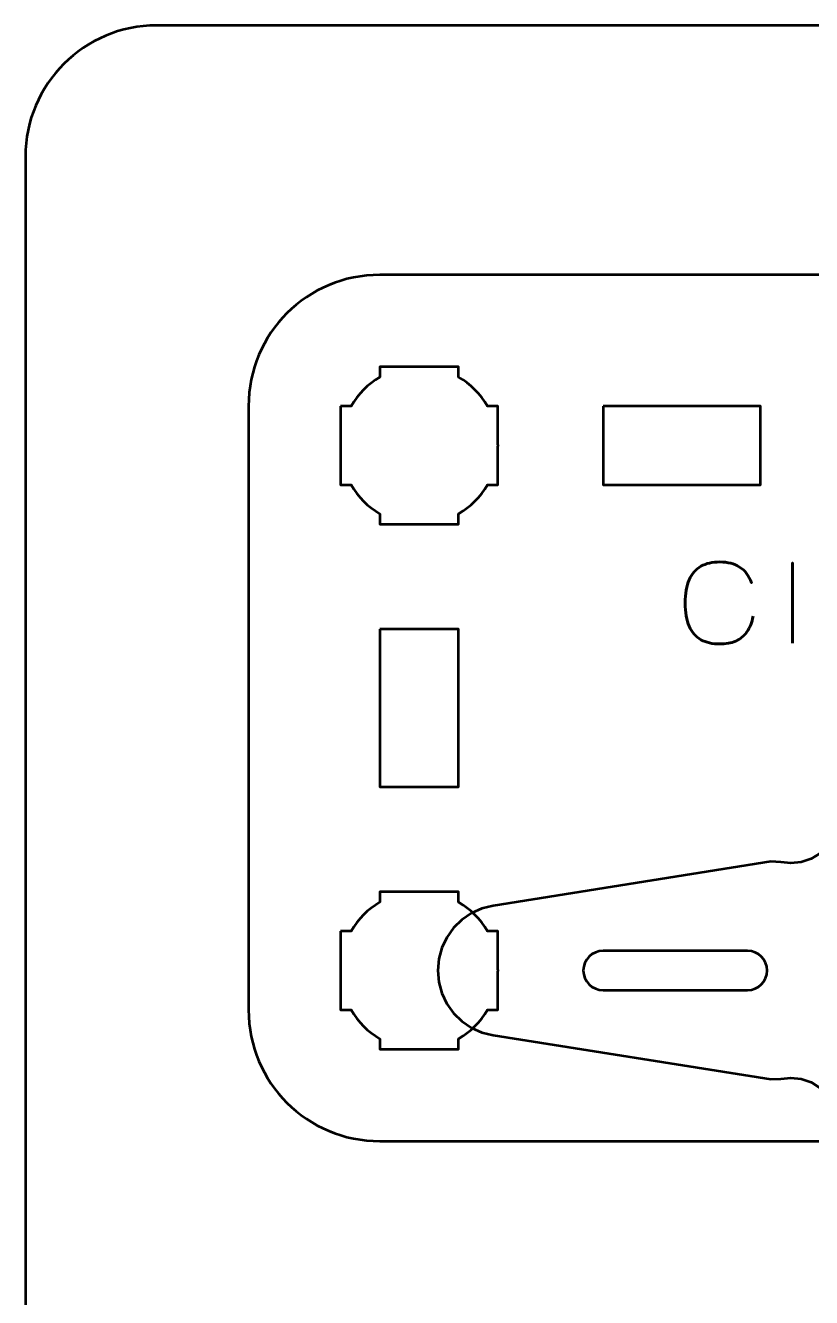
# Model space of a CAD drawing. Header units: centimetres. Extents: x -21 to 0, y -29.7 to 0.
# Drawn here: x -21 to -18.006, y -4.846 to 0 of the extents above; entities that cross this region are included whole.
import ezdxf

# ---------------------------------------------------------------- set-up
doc = ezdxf.new("R2010")
doc.units = ezdxf.units.CM
doc.header["$MEASUREMENT"] = 0
doc.layers.add('Layer 1', color=7, linetype='Continuous')

msp = doc.modelspace()

# ---------------------------------------------------------------- linework, layer by layer
at = {"layer": 'Layer 1', "color": 22, "lineweight": 53}
msp.add_open_spline([(-21.00003, -29.19995), (-21.00003, -29.19995), (-21.00003, -0.49992), (-21.00003, -0.49992), (-21.00003, -0.49992), (-21.00003, -0.22295), (-20.77694, 0.00004), (-20.49994, 0.00004), (-20.49994, 0.00004), (-20.49994, 0.00004), (-0.50008, 0.00004), (-0.50008, 0.00004), (-0.50008, 0.00004), (-0.22294, 0.00004), (0.00002, -0.22295), (0.00002, -0.49992), (0.00002, -0.49992), (0.00002, -0.49992), (0.00002, -29.19995), (0.00002, -29.19995), (0.00002, -29.19995), (0.00002, -29.47695), (-0.22294, -29.70004), (-0.50008, -29.70004), (-0.50008, -29.70004), (-0.50008, -29.70004), (-20.49994, -29.70004), (-20.49994, -29.70004), (-20.49994, -29.70004), (-20.77694, -29.70004), (-21.00003, -29.47695), (-21.00003, -29.19995)], degree=3, knots=[0, 0, 0, 0, 0.125, 0.125, 0.125, 0.125, 0.25, 0.25, 0.25, 0.25, 0.375, 0.375, 0.375, 0.375, 0.5, 0.5, 0.5, 0.5, 0.625, 0.625, 0.625, 0.625, 0.75, 0.75, 0.75, 0.75, 0.875, 0.875, 0.875, 0.875, 1, 1, 1, 1], dxfattribs=at)
at = {"layer": 'Layer 1', "color": 114, "lineweight": 53}
msp.add_open_spline([(-19.64994, -0.94997), (-19.64994, -0.94997), (-15.35007, -0.94997), (-15.35007, -0.94997), (-15.35007, -0.94997), (-15.07293, -0.94997), (-14.84997, -1.17306), (-14.84997, -1.45006), (-14.84997, -1.45006), (-14.84997, -1.45006), (-14.84997, -3.74993), (-14.84997, -3.74993), (-14.84997, -3.74993), (-14.84997, -4.02707), (-15.07293, -4.25003), (-15.35007, -4.25003), (-15.35007, -4.25003), (-15.35007, -4.25003), (-19.64994, -4.25003), (-19.64994, -4.25003), (-19.64994, -4.25003), (-19.92694, -4.25003), (-20.15003, -4.02707), (-20.15003, -3.74993), (-20.15003, -3.74993), (-20.15003, -3.74993), (-20.15003, -1.45006), (-20.15003, -1.45006), (-20.15003, -1.45006), (-20.15003, -1.17306), (-19.92694, -0.94997), (-19.64994, -0.94997)], degree=3, knots=[0, 0, 0, 0, 0.125, 0.125, 0.125, 0.125, 0.25, 0.25, 0.25, 0.25, 0.375, 0.375, 0.375, 0.375, 0.5, 0.5, 0.5, 0.5, 0.625, 0.625, 0.625, 0.625, 0.75, 0.75, 0.75, 0.75, 0.875, 0.875, 0.875, 0.875, 1, 1, 1, 1], dxfattribs=at)
at = {"layer": 'Layer 1', "lineweight": 53}
for points, knots in [([(-19.8, -1.44994), (-19.8, -1.44994), (-19.7598, -1.44994), (-19.7598, -1.44994), (-19.7598, -1.44994), (-19.73347, -1.40442), (-19.69551, -1.36649), (-19.65, -1.34016), (-19.65, -1.34016), (-19.65, -1.34016), (-19.65, -1.29994), (-19.65, -1.29994), (-19.65, -1.29994), (-19.65, -1.29994), (-19.35, -1.29994), (-19.35, -1.29994), (-19.35, -1.29994), (-19.35, -1.29994), (-19.35, -1.34013), (-19.35, -1.34013), (-19.35, -1.34013), (-19.30447, -1.36646), (-19.26648, -1.40441), (-19.24012, -1.44994), (-19.24012, -1.44994), (-19.24012, -1.44994), (-19.2, -1.44994), (-19.2, -1.44994), (-19.2, -1.44994), (-19.2, -1.44994), (-19.2, -1.59536), (-19.2, -1.59536), (-19.2, -1.59536), (-19.2, -1.59536), (-19.19994, -1.60001), (-19.19994, -1.60001), (-19.19994, -1.60001), (-19.19994, -1.60001), (-19.2, -1.60465), (-19.2, -1.60465), (-19.2, -1.60465), (-19.2, -1.60465), (-19.2, -1.74994), (-19.2, -1.74994), (-19.2, -1.74994), (-19.2, -1.74994), (-19.24007, -1.74994), (-19.24007, -1.74994), (-19.24007, -1.74994), (-19.26642, -1.79551), (-19.30442, -1.83352), (-19.35, -1.85988), (-19.35, -1.85988), (-19.35, -1.85988), (-19.35, -1.89994), (-19.35, -1.89994), (-19.35, -1.89994), (-19.35, -1.89994), (-19.49328, -1.89994), (-19.49328, -1.89994), (-19.49328, -1.89994), (-19.49328, -1.89994), (-19.49995, -1.90002), (-19.49995, -1.90002), (-19.49995, -1.90002), (-19.49995, -1.90002), (-19.50663, -1.89994), (-19.50663, -1.89994), (-19.50663, -1.89994), (-19.50663, -1.89994), (-19.65, -1.89994), (-19.65, -1.89994), (-19.65, -1.89994), (-19.65, -1.89994), (-19.65, -1.85984), (-19.65, -1.85984), (-19.65, -1.85984), (-19.69554, -1.83348), (-19.73352, -1.79549), (-19.75985, -1.74994), (-19.75985, -1.74994), (-19.75985, -1.74994), (-19.8, -1.74994), (-19.8, -1.74994), (-19.8, -1.74994), (-19.8, -1.74994), (-19.8, -1.44994), (-19.8, -1.44994)], [0, 0, 0, 0, 0.0454545, 0.0454545, 0.0454545, 0.0454545, 0.0909091, 0.0909091, 0.0909091, 0.0909091, 0.1363636, 0.1363636, 0.1363636, 0.1363636, 0.1818182, 0.1818182, 0.1818182, 0.1818182, 0.2272727, 0.2272727, 0.2272727, 0.2272727, 0.2727273, 0.2727273, 0.2727273, 0.2727273, 0.3181818, 0.3181818, 0.3181818, 0.3181818, 0.3636364, 0.3636364, 0.3636364, 0.3636364, 0.4090909, 0.4090909, 0.4090909, 0.4090909, 0.4545455, 0.4545455, 0.4545455, 0.4545455, 0.5, 0.5, 0.5, 0.5, 0.5454545, 0.5454545, 0.5454545, 0.5454545, 0.5909091, 0.5909091, 0.5909091, 0.5909091, 0.6363636, 0.6363636, 0.6363636, 0.6363636, 0.6818182, 0.6818182, 0.6818182, 0.6818182, 0.7272727, 0.7272727, 0.7272727, 0.7272727, 0.7727273, 0.7727273, 0.7727273, 0.7727273, 0.8181818, 0.8181818, 0.8181818, 0.8181818, 0.8636364, 0.8636364, 0.8636364, 0.8636364, 0.9090909, 0.9090909, 0.9090909, 0.9090909, 0.9545455, 0.9545455, 0.9545455, 0.9545455, 1, 1, 1, 1]), ([(-18.79999, -1.45006), (-18.79999, -1.45006), (-18.19998, -1.45006), (-18.19998, -1.45006), (-18.19998, -1.45006), (-18.19998, -1.45006), (-18.19998, -1.75007), (-18.19998, -1.75007), (-18.19998, -1.75007), (-18.19998, -1.75007), (-18.79999, -1.75007), (-18.79999, -1.75007), (-18.79999, -1.75007), (-18.79999, -1.75007), (-18.79999, -1.45006), (-18.79999, -1.45006)], [0, 0, 0, 0, 0.25, 0.25, 0.25, 0.25, 0.5, 0.5, 0.5, 0.5, 0.75, 0.75, 0.75, 0.75, 1, 1, 1, 1]), ([(-19.64994, -2.30001), (-19.64994, -2.30001), (-19.34993, -2.30001), (-19.34993, -2.30001), (-19.34993, -2.30001), (-19.34993, -2.30001), (-19.34993, -2.90002), (-19.34993, -2.90002), (-19.34993, -2.90002), (-19.34993, -2.90002), (-19.64994, -2.90002), (-19.64994, -2.90002), (-19.64994, -2.90002), (-19.64994, -2.90002), (-19.64994, -2.30001), (-19.64994, -2.30001)], [0, 0, 0, 0, 0.25, 0.25, 0.25, 0.25, 0.5, 0.5, 0.5, 0.5, 0.75, 0.75, 0.75, 0.75, 1, 1, 1, 1]), ([(-19.8, -3.44994), (-19.8, -3.44994), (-19.7598, -3.44994), (-19.7598, -3.44994), (-19.7598, -3.44994), (-19.73347, -3.40442), (-19.69551, -3.36649), (-19.65, -3.34016), (-19.65, -3.34016), (-19.65, -3.34016), (-19.65, -3.29994), (-19.65, -3.29994), (-19.65, -3.29994), (-19.65, -3.29994), (-19.35, -3.29994), (-19.35, -3.29994), (-19.35, -3.29994), (-19.35, -3.29994), (-19.35, -3.34013), (-19.35, -3.34013), (-19.35, -3.34013), (-19.30447, -3.36646), (-19.26648, -3.40441), (-19.24012, -3.44994), (-19.24012, -3.44994), (-19.24012, -3.44994), (-19.2, -3.44994), (-19.2, -3.44994), (-19.2, -3.44994), (-19.2, -3.44994), (-19.2, -3.59536), (-19.2, -3.59536), (-19.2, -3.59536), (-19.2, -3.59536), (-19.19994, -3.60001), (-19.19994, -3.60001), (-19.19994, -3.60001), (-19.19994, -3.60001), (-19.2, -3.60465), (-19.2, -3.60465), (-19.2, -3.60465), (-19.2, -3.60465), (-19.2, -3.74994), (-19.2, -3.74994), (-19.2, -3.74994), (-19.2, -3.74994), (-19.24007, -3.74994), (-19.24007, -3.74994), (-19.24007, -3.74994), (-19.26642, -3.79551), (-19.30442, -3.83352), (-19.35, -3.85988), (-19.35, -3.85988), (-19.35, -3.85988), (-19.35, -3.89994), (-19.35, -3.89994), (-19.35, -3.89994), (-19.35, -3.89994), (-19.49328, -3.89994), (-19.49328, -3.89994), (-19.49328, -3.89994), (-19.49328, -3.89994), (-19.49995, -3.90002), (-19.49995, -3.90002), (-19.49995, -3.90002), (-19.49995, -3.90002), (-19.50663, -3.89994), (-19.50663, -3.89994), (-19.50663, -3.89994), (-19.50663, -3.89994), (-19.65, -3.89994), (-19.65, -3.89994), (-19.65, -3.89994), (-19.65, -3.89994), (-19.65, -3.85984), (-19.65, -3.85984), (-19.65, -3.85984), (-19.69554, -3.83348), (-19.73352, -3.79549), (-19.75985, -3.74994), (-19.75985, -3.74994), (-19.75985, -3.74994), (-19.8, -3.74994), (-19.8, -3.74994), (-19.8, -3.74994), (-19.8, -3.74994), (-19.8, -3.44994), (-19.8, -3.44994)], [0, 0, 0, 0, 0.0454545, 0.0454545, 0.0454545, 0.0454545, 0.0909091, 0.0909091, 0.0909091, 0.0909091, 0.1363636, 0.1363636, 0.1363636, 0.1363636, 0.1818182, 0.1818182, 0.1818182, 0.1818182, 0.2272727, 0.2272727, 0.2272727, 0.2272727, 0.2727273, 0.2727273, 0.2727273, 0.2727273, 0.3181818, 0.3181818, 0.3181818, 0.3181818, 0.3636364, 0.3636364, 0.3636364, 0.3636364, 0.4090909, 0.4090909, 0.4090909, 0.4090909, 0.4545455, 0.4545455, 0.4545455, 0.4545455, 0.5, 0.5, 0.5, 0.5, 0.5454545, 0.5454545, 0.5454545, 0.5454545, 0.5909091, 0.5909091, 0.5909091, 0.5909091, 0.6363636, 0.6363636, 0.6363636, 0.6363636, 0.6818182, 0.6818182, 0.6818182, 0.6818182, 0.7272727, 0.7272727, 0.7272727, 0.7272727, 0.7727273, 0.7727273, 0.7727273, 0.7727273, 0.8181818, 0.8181818, 0.8181818, 0.8181818, 0.8636364, 0.8636364, 0.8636364, 0.8636364, 0.9090909, 0.9090909, 0.9090909, 0.9090909, 0.9545455, 0.9545455, 0.9545455, 0.9545455, 1, 1, 1, 1])]:
    msp.add_open_spline(points, degree=3, knots=knots, dxfattribs=at)
at = {"layer": 'Layer 1', "color": 30, "lineweight": 53}
for points, knots in [([(-17.25327, -1.8807), (-17.25327, -1.8807), (-17.08613, -2.93818), (-17.08613, -2.93818), (-17.08613, -2.93818), (-17.08613, -2.93818), (-17.08692, -2.977), (-17.08692, -2.977), (-17.08692, -2.977), (-17.08692, -2.977), (-17.09168, -3.01582), (-17.09168, -3.01582), (-17.09168, -3.01582), (-17.09168, -3.01582), (-17.08771, -3.05463), (-17.08771, -3.05463), (-17.08771, -3.05463), (-17.08771, -3.05463), (-17.07504, -3.09185), (-17.07504, -3.09185), (-17.07504, -3.09185), (-17.07504, -3.09185), (-17.05365, -3.12592), (-17.05365, -3.12592), (-17.05365, -3.12592), (-17.05365, -3.12592), (-17.02591, -3.15364), (-17.02591, -3.15364), (-17.02591, -3.15364), (-17.02591, -3.15364), (-16.99266, -3.17423), (-16.99266, -3.17423), (-16.99266, -3.17423), (-16.99266, -3.17423), (-16.95542, -3.1877), (-16.95542, -3.1877), (-16.95542, -3.1877), (-16.95542, -3.1877), (-16.91581, -3.19166), (-16.91581, -3.19166), (-16.91581, -3.19166), (-16.91581, -3.19166), (-16.87701, -3.18691), (-16.87701, -3.18691), (-16.87701, -3.18691), (-16.87701, -3.18691), (-16.8382, -3.18532), (-16.8382, -3.18532), (-16.8382, -3.18532), (-16.8382, -3.18532), (-15.7815, -3.35326), (-15.7815, -3.35326), (-15.7815, -3.35326), (-15.7815, -3.35326), (-15.73871, -3.36355), (-15.73871, -3.36355), (-15.73871, -3.36355), (-15.73871, -3.36355), (-15.69912, -3.38178), (-15.69912, -3.38178), (-15.69912, -3.38178), (-15.69912, -3.38178), (-15.66267, -3.40633), (-15.66267, -3.40633), (-15.66267, -3.40633), (-15.66267, -3.40633), (-15.63099, -3.43722), (-15.63099, -3.43722), (-15.63099, -3.43722), (-15.63099, -3.43722), (-15.60564, -3.47366), (-15.60564, -3.47366), (-15.60564, -3.47366), (-15.60564, -3.47366), (-15.58663, -3.51327), (-15.58663, -3.51327), (-15.58663, -3.51327), (-15.58663, -3.51327), (-15.57475, -3.55604), (-15.57475, -3.55604), (-15.57475, -3.55604), (-15.57475, -3.55604), (-15.57079, -3.59961), (-15.57079, -3.59961), (-15.57079, -3.59961), (-15.57079, -3.59961), (-15.57475, -3.64397), (-15.57475, -3.64397), (-15.57475, -3.64397), (-15.57475, -3.64397), (-15.58663, -3.68674), (-15.58663, -3.68674), (-15.58663, -3.68674), (-15.58663, -3.68674), (-15.60564, -3.72635), (-15.60564, -3.72635), (-15.60564, -3.72635), (-15.60564, -3.72635), (-15.63099, -3.76199), (-15.63099, -3.76199), (-15.63099, -3.76199), (-15.63099, -3.76199), (-15.66267, -3.79288), (-15.66267, -3.79288), (-15.66267, -3.79288), (-15.66267, -3.79288), (-15.69912, -3.81823), (-15.69912, -3.81823), (-15.69912, -3.81823), (-15.69912, -3.81823), (-15.73871, -3.83645), (-15.73871, -3.83645), (-15.73871, -3.83645), (-15.73871, -3.83645), (-15.7815, -3.84675), (-15.7815, -3.84675), (-15.7815, -3.84675), (-15.7815, -3.84675), (-16.8382, -4.01389), (-16.8382, -4.01389), (-16.8382, -4.01389), (-16.8382, -4.01389), (-16.87701, -4.01309), (-16.87701, -4.01309), (-16.87701, -4.01309), (-16.87701, -4.01309), (-16.91581, -4.00834), (-16.91581, -4.00834), (-16.91581, -4.00834), (-16.91581, -4.00834), (-16.95542, -4.01231), (-16.95542, -4.01231), (-16.95542, -4.01231), (-16.95542, -4.01231), (-16.99266, -4.02577), (-16.99266, -4.02577), (-16.99266, -4.02577), (-16.99266, -4.02577), (-17.02591, -4.04636), (-17.02591, -4.04636), (-17.02591, -4.04636), (-17.02591, -4.04636), (-17.05365, -4.07409), (-17.05365, -4.07409), (-17.05365, -4.07409), (-17.05365, -4.07409), (-17.07504, -4.10736), (-17.07504, -4.10736), (-17.07504, -4.10736), (-17.07504, -4.10736), (-17.08771, -4.14459), (-17.08771, -4.14459), (-17.08771, -4.14459), (-17.08771, -4.14459), (-17.09168, -4.18419), (-17.09168, -4.18419), (-17.09168, -4.18419), (-17.09168, -4.18419), (-17.08692, -4.22301), (-17.08692, -4.22301), (-17.08692, -4.22301), (-17.08692, -4.22301), (-17.08637, -4.25003), (-17.08637, -4.25003), (-17.08637, -4.25003), (-17.08637, -4.25003), (-17.91365, -4.25003), (-17.91365, -4.25003), (-17.91365, -4.25003), (-17.91365, -4.25003), (-17.9131, -4.22301), (-17.9131, -4.22301), (-17.9131, -4.22301), (-17.9131, -4.22301), (-17.90835, -4.18419), (-17.90835, -4.18419), (-17.90835, -4.18419), (-17.90835, -4.18419), (-17.91231, -4.14459), (-17.91231, -4.14459), (-17.91231, -4.14459), (-17.91231, -4.14459), (-17.92498, -4.10736), (-17.92498, -4.10736), (-17.92498, -4.10736), (-17.92498, -4.10736), (-17.94637, -4.07409), (-17.94637, -4.07409), (-17.94637, -4.07409), (-17.94637, -4.07409), (-17.9741, -4.04636), (-17.9741, -4.04636), (-17.9741, -4.04636), (-17.9741, -4.04636), (-18.00737, -4.02577), (-18.00737, -4.02577), (-18.00737, -4.02577), (-18.00737, -4.02577), (-18.04459, -4.01231), (-18.04459, -4.01231), (-18.04459, -4.01231), (-18.04459, -4.01231), (-18.0842, -4.00834), (-18.0842, -4.00834), (-18.0842, -4.00834), (-18.0842, -4.00834), (-18.12301, -4.01309), (-18.12301, -4.01309), (-18.12301, -4.01309), (-18.12301, -4.01309), (-18.16103, -4.01389), (-18.16103, -4.01389), (-18.16103, -4.01389), (-18.16103, -4.01389), (-19.21851, -3.84675), (-19.21851, -3.84675), (-19.21851, -3.84675), (-19.21851, -3.84675), (-19.26128, -3.83645), (-19.26128, -3.83645), (-19.26128, -3.83645), (-19.26128, -3.83645), (-19.30089, -3.81823), (-19.30089, -3.81823), (-19.30089, -3.81823), (-19.30089, -3.81823), (-19.33733, -3.79288), (-19.33733, -3.79288), (-19.33733, -3.79288), (-19.33733, -3.79288), (-19.36901, -3.76199), (-19.36901, -3.76199), (-19.36901, -3.76199), (-19.36901, -3.76199), (-19.39436, -3.72635), (-19.39436, -3.72635), (-19.39436, -3.72635), (-19.39436, -3.72635), (-19.41336, -3.68674), (-19.41336, -3.68674), (-19.41336, -3.68674), (-19.41336, -3.68674), (-19.42526, -3.64397), (-19.42526, -3.64397), (-19.42526, -3.64397), (-19.42526, -3.64397), (-19.42922, -3.59961), (-19.42922, -3.59961), (-19.42922, -3.59961), (-19.42922, -3.59961), (-19.42526, -3.55604), (-19.42526, -3.55604), (-19.42526, -3.55604), (-19.42526, -3.55604), (-19.41336, -3.51327), (-19.41336, -3.51327), (-19.41336, -3.51327), (-19.41336, -3.51327), (-19.39436, -3.47366), (-19.39436, -3.47366), (-19.39436, -3.47366), (-19.39436, -3.47366), (-19.36901, -3.43722), (-19.36901, -3.43722), (-19.36901, -3.43722), (-19.36901, -3.43722), (-19.33733, -3.40633), (-19.33733, -3.40633), (-19.33733, -3.40633), (-19.33733, -3.40633), (-19.30089, -3.38178), (-19.30089, -3.38178), (-19.30089, -3.38178), (-19.30089, -3.38178), (-19.26128, -3.36355), (-19.26128, -3.36355), (-19.26128, -3.36355), (-19.26128, -3.36355), (-19.21851, -3.35326), (-19.21851, -3.35326), (-19.21851, -3.35326), (-19.21851, -3.35326), (-18.16103, -3.18532), (-18.16103, -3.18532), (-18.16103, -3.18532), (-18.16103, -3.18532), (-18.12301, -3.18691), (-18.12301, -3.18691), (-18.12301, -3.18691), (-18.12301, -3.18691), (-18.0842, -3.19166), (-18.0842, -3.19166), (-18.0842, -3.19166), (-18.0842, -3.19166), (-18.04459, -3.1877), (-18.04459, -3.1877), (-18.04459, -3.1877), (-18.04459, -3.1877), (-18.00737, -3.17423), (-18.00737, -3.17423), (-18.00737, -3.17423), (-18.00737, -3.17423), (-17.9741, -3.15364), (-17.9741, -3.15364), (-17.9741, -3.15364), (-17.9741, -3.15364), (-17.94637, -3.12592), (-17.94637, -3.12592), (-17.94637, -3.12592), (-17.94637, -3.12592), (-17.92498, -3.09185), (-17.92498, -3.09185), (-17.92498, -3.09185), (-17.92498, -3.09185), (-17.91231, -3.05463), (-17.91231, -3.05463), (-17.91231, -3.05463), (-17.91231, -3.05463), (-17.90835, -3.01582), (-17.90835, -3.01582), (-17.90835, -3.01582), (-17.90835, -3.01582), (-17.9131, -2.977), (-17.9131, -2.977), (-17.9131, -2.977), (-17.9131, -2.977), (-17.91389, -2.93818), (-17.91389, -2.93818), (-17.91389, -2.93818), (-17.91389, -2.93818), (-17.74676, -1.8807), (-17.74676, -1.8807), (-17.74676, -1.8807), (-17.74676, -1.8807), (-17.73646, -1.83793), (-17.73646, -1.83793), (-17.73646, -1.83793), (-17.73646, -1.83793), (-17.71824, -1.79753), (-17.71824, -1.79753), (-17.71824, -1.79753), (-17.71824, -1.79753), (-17.69289, -1.76109), (-17.69289, -1.76109), (-17.69289, -1.76109), (-17.69289, -1.76109), (-17.662, -1.7302), (-17.662, -1.7302), (-17.662, -1.7302), (-17.662, -1.7302), (-17.62636, -1.70406), (-17.62636, -1.70406), (-17.62636, -1.70406), (-17.62636, -1.70406), (-17.58675, -1.68584), (-17.58675, -1.68584), (-17.58675, -1.68584), (-17.58675, -1.68584), (-17.54396, -1.67396), (-17.54396, -1.67396), (-17.54396, -1.67396), (-17.54396, -1.67396), (-17.49961, -1.67), (-17.49961, -1.67), (-17.49961, -1.67), (-17.49961, -1.67), (-17.45604, -1.67396), (-17.45604, -1.67396), (-17.45604, -1.67396), (-17.45604, -1.67396), (-17.41327, -1.68584), (-17.41327, -1.68584), (-17.41327, -1.68584), (-17.41327, -1.68584), (-17.37366, -1.70406), (-17.37366, -1.70406), (-17.37366, -1.70406), (-17.37366, -1.70406), (-17.33802, -1.7302), (-17.33802, -1.7302), (-17.33802, -1.7302), (-17.33802, -1.7302), (-17.30713, -1.76109), (-17.30713, -1.76109), (-17.30713, -1.76109), (-17.30713, -1.76109), (-17.28177, -1.79753), (-17.28177, -1.79753), (-17.28177, -1.79753), (-17.28177, -1.79753), (-17.26356, -1.83793), (-17.26356, -1.83793), (-17.26356, -1.83793), (-17.26356, -1.83793), (-17.25327, -1.8807), (-17.25327, -1.8807)], [0, 0, 0, 0, 0.010101, 0.010101, 0.010101, 0.010101, 0.020202, 0.020202, 0.020202, 0.020202, 0.030303, 0.030303, 0.030303, 0.030303, 0.040404, 0.040404, 0.040404, 0.040404, 0.0505051, 0.0505051, 0.0505051, 0.0505051, 0.0606061, 0.0606061, 0.0606061, 0.0606061, 0.0707071, 0.0707071, 0.0707071, 0.0707071, 0.0808081, 0.0808081, 0.0808081, 0.0808081, 0.0909091, 0.0909091, 0.0909091, 0.0909091, 0.1010101, 0.1010101, 0.1010101, 0.1010101, 0.1111111, 0.1111111, 0.1111111, 0.1111111, 0.1212121, 0.1212121, 0.1212121, 0.1212121, 0.1313131, 0.1313131, 0.1313131, 0.1313131, 0.1414141, 0.1414141, 0.1414141, 0.1414141, 0.1515152, 0.1515152, 0.1515152, 0.1515152, 0.1616162, 0.1616162, 0.1616162, 0.1616162, 0.1717172, 0.1717172, 0.1717172, 0.1717172, 0.1818182, 0.1818182, 0.1818182, 0.1818182, 0.1919192, 0.1919192, 0.1919192, 0.1919192, 0.2020202, 0.2020202, 0.2020202, 0.2020202, 0.2121212, 0.2121212, 0.2121212, 0.2121212, 0.2222222, 0.2222222, 0.2222222, 0.2222222, 0.2323232, 0.2323232, 0.2323232, 0.2323232, 0.2424242, 0.2424242, 0.2424242, 0.2424242, 0.2525253, 0.2525253, 0.2525253, 0.2525253, 0.2626263, 0.2626263, 0.2626263, 0.2626263, 0.2727273, 0.2727273, 0.2727273, 0.2727273, 0.2828283, 0.2828283, 0.2828283, 0.2828283, 0.2929293, 0.2929293, 0.2929293, 0.2929293, 0.3030303, 0.3030303, 0.3030303, 0.3030303, 0.3131313, 0.3131313, 0.3131313, 0.3131313, 0.3232323, 0.3232323, 0.3232323, 0.3232323, 0.3333333, 0.3333333, 0.3333333, 0.3333333, 0.3434343, 0.3434343, 0.3434343, 0.3434343, 0.3535354, 0.3535354, 0.3535354, 0.3535354, 0.3636364, 0.3636364, 0.3636364, 0.3636364, 0.3737374, 0.3737374, 0.3737374, 0.3737374, 0.3838384, 0.3838384, 0.3838384, 0.3838384, 0.3939394, 0.3939394, 0.3939394, 0.3939394, 0.4040404, 0.4040404, 0.4040404, 0.4040404, 0.4141414, 0.4141414, 0.4141414, 0.4141414, 0.4242424, 0.4242424, 0.4242424, 0.4242424, 0.4343434, 0.4343434, 0.4343434, 0.4343434, 0.4444444, 0.4444444, 0.4444444, 0.4444444, 0.4545455, 0.4545455, 0.4545455, 0.4545455, 0.4646465, 0.4646465, 0.4646465, 0.4646465, 0.4747475, 0.4747475, 0.4747475, 0.4747475, 0.4848485, 0.4848485, 0.4848485, 0.4848485, 0.4949495, 0.4949495, 0.4949495, 0.4949495, 0.5050505, 0.5050505, 0.5050505, 0.5050505, 0.5151515, 0.5151515, 0.5151515, 0.5151515, 0.5252525, 0.5252525, 0.5252525, 0.5252525, 0.5353535, 0.5353535, 0.5353535, 0.5353535, 0.5454545, 0.5454545, 0.5454545, 0.5454545, 0.5555556, 0.5555556, 0.5555556, 0.5555556, 0.5656566, 0.5656566, 0.5656566, 0.5656566, 0.5757576, 0.5757576, 0.5757576, 0.5757576, 0.5858586, 0.5858586, 0.5858586, 0.5858586, 0.5959596, 0.5959596, 0.5959596, 0.5959596, 0.6060606, 0.6060606, 0.6060606, 0.6060606, 0.6161616, 0.6161616, 0.6161616, 0.6161616, 0.6262626, 0.6262626, 0.6262626, 0.6262626, 0.6363636, 0.6363636, 0.6363636, 0.6363636, 0.6464646, 0.6464646, 0.6464646, 0.6464646, 0.6565657, 0.6565657, 0.6565657, 0.6565657, 0.6666667, 0.6666667, 0.6666667, 0.6666667, 0.6767677, 0.6767677, 0.6767677, 0.6767677, 0.6868687, 0.6868687, 0.6868687, 0.6868687, 0.6969697, 0.6969697, 0.6969697, 0.6969697, 0.7070707, 0.7070707, 0.7070707, 0.7070707, 0.7171717, 0.7171717, 0.7171717, 0.7171717, 0.7272727, 0.7272727, 0.7272727, 0.7272727, 0.7373737, 0.7373737, 0.7373737, 0.7373737, 0.7474747, 0.7474747, 0.7474747, 0.7474747, 0.7575758, 0.7575758, 0.7575758, 0.7575758, 0.7676768, 0.7676768, 0.7676768, 0.7676768, 0.7777778, 0.7777778, 0.7777778, 0.7777778, 0.7878788, 0.7878788, 0.7878788, 0.7878788, 0.7979798, 0.7979798, 0.7979798, 0.7979798, 0.8080808, 0.8080808, 0.8080808, 0.8080808, 0.8181818, 0.8181818, 0.8181818, 0.8181818, 0.8282828, 0.8282828, 0.8282828, 0.8282828, 0.8383838, 0.8383838, 0.8383838, 0.8383838, 0.8484848, 0.8484848, 0.8484848, 0.8484848, 0.8585859, 0.8585859, 0.8585859, 0.8585859, 0.8686869, 0.8686869, 0.8686869, 0.8686869, 0.8787879, 0.8787879, 0.8787879, 0.8787879, 0.8888889, 0.8888889, 0.8888889, 0.8888889, 0.8989899, 0.8989899, 0.8989899, 0.8989899, 0.9090909, 0.9090909, 0.9090909, 0.9090909, 0.9191919, 0.9191919, 0.9191919, 0.9191919, 0.9292929, 0.9292929, 0.9292929, 0.9292929, 0.9393939, 0.9393939, 0.9393939, 0.9393939, 0.9494949, 0.9494949, 0.9494949, 0.9494949, 0.959596, 0.959596, 0.959596, 0.959596, 0.969697, 0.969697, 0.969697, 0.969697, 0.979798, 0.979798, 0.979798, 0.979798, 0.989899, 0.989899, 0.989899, 0.989899, 1, 1, 1, 1]), ([(-18.22816, -2.25037), (-18.23268, -2.27457), (-18.24058, -2.29454), (-18.25166, -2.3102), (-18.25166, -2.3102), (-18.2628, -2.3258), (-18.27706, -2.33737), (-18.29441, -2.34492), (-18.29441, -2.34492), (-18.3117, -2.35247), (-18.33202, -2.35628), (-18.35516, -2.35621), (-18.35516, -2.35621), (-18.38331, -2.35628), (-18.40723, -2.35084), (-18.42685, -2.33977), (-18.42685, -2.33977), (-18.44646, -2.32876), (-18.46142, -2.31176), (-18.47172, -2.28869), (-18.47172, -2.28869), (-18.48202, -2.26561), (-18.48717, -2.23605), (-18.48724, -2.2), (-18.48724, -2.2), (-18.48717, -2.16409), (-18.48202, -2.13459), (-18.47172, -2.11152), (-18.47172, -2.11152), (-18.46142, -2.08845), (-18.44646, -2.07138), (-18.42685, -2.0603), (-18.42685, -2.0603), (-18.40723, -2.04922), (-18.38331, -2.04372), (-18.35516, -2.04379), (-18.35516, -2.04379), (-18.32503, -2.04372), (-18.29978, -2.05014), (-18.27946, -2.06305), (-18.27946, -2.06305), (-18.25921, -2.07596), (-18.24432, -2.09593), (-18.23494, -2.12295), (-18.23494, -2.12295), (-18.24432, -2.09593), (-18.25921, -2.07596), (-18.27946, -2.06305), (-18.27946, -2.06305), (-18.29978, -2.05014), (-18.32503, -2.04372), (-18.35516, -2.04379), (-18.35516, -2.04379), (-18.38331, -2.04372), (-18.40723, -2.04922), (-18.42685, -2.0603), (-18.42685, -2.0603), (-18.44646, -2.07138), (-18.46142, -2.08845), (-18.47172, -2.11152), (-18.47172, -2.11152), (-18.48202, -2.13459), (-18.48717, -2.16409), (-18.48724, -2.2), (-18.48724, -2.2), (-18.48717, -2.23605), (-18.48202, -2.26561), (-18.47172, -2.28869), (-18.47172, -2.28869), (-18.46142, -2.31176), (-18.44646, -2.32876), (-18.42685, -2.33977), (-18.42685, -2.33977), (-18.40723, -2.35084), (-18.38331, -2.35628), (-18.35516, -2.35621), (-18.35516, -2.35621), (-18.33202, -2.35628), (-18.3117, -2.35247), (-18.29441, -2.34492), (-18.29441, -2.34492), (-18.27706, -2.33737), (-18.2628, -2.3258), (-18.25166, -2.3102), (-18.25166, -2.3102), (-18.24058, -2.29454), (-18.23268, -2.27457), (-18.22816, -2.25037)], [0, 0, 0, 0, 0.0454545, 0.0454545, 0.0454545, 0.0454545, 0.0909091, 0.0909091, 0.0909091, 0.0909091, 0.1363636, 0.1363636, 0.1363636, 0.1363636, 0.1818182, 0.1818182, 0.1818182, 0.1818182, 0.2272727, 0.2272727, 0.2272727, 0.2272727, 0.2727273, 0.2727273, 0.2727273, 0.2727273, 0.3181818, 0.3181818, 0.3181818, 0.3181818, 0.3636364, 0.3636364, 0.3636364, 0.3636364, 0.4090909, 0.4090909, 0.4090909, 0.4090909, 0.4545455, 0.4545455, 0.4545455, 0.4545455, 0.5, 0.5, 0.5, 0.5, 0.5454545, 0.5454545, 0.5454545, 0.5454545, 0.5909091, 0.5909091, 0.5909091, 0.5909091, 0.6363636, 0.6363636, 0.6363636, 0.6363636, 0.6818182, 0.6818182, 0.6818182, 0.6818182, 0.7272727, 0.7272727, 0.7272727, 0.7272727, 0.7727273, 0.7727273, 0.7727273, 0.7727273, 0.8181818, 0.8181818, 0.8181818, 0.8181818, 0.8636364, 0.8636364, 0.8636364, 0.8636364, 0.9090909, 0.9090909, 0.9090909, 0.9090909, 0.9545455, 0.9545455, 0.9545455, 0.9545455, 1, 1, 1, 1]), ([(-18.0783, -2.35282), (-18.0783, -2.35282), (-18.0783, -2.0476), (-18.0783, -2.0476), (-18.0783, -2.0476), (-18.0783, -2.0476), (-18.0783, -2.35282), (-18.0783, -2.35282)], [0, 0, 0, 0, 0.5, 0.5, 0.5, 0.5, 1, 1, 1, 1])]:
    msp.add_open_spline(points, degree=3, knots=knots, dxfattribs=at)
at = {"layer": 'Layer 1', "color": 250, "lineweight": 53}
msp.add_open_spline([(-18.8, -3.675), (-18.84141, -3.675), (-18.875, -3.64141), (-18.875, -3.6), (-18.875, -3.6), (-18.875, -3.55859), (-18.84141, -3.525), (-18.8, -3.525), (-18.8, -3.525), (-18.8, -3.525), (-18.25, -3.525), (-18.25, -3.525), (-18.25, -3.525), (-18.20859, -3.525), (-18.175, -3.55859), (-18.175, -3.6), (-18.175, -3.6), (-18.175, -3.64141), (-18.20859, -3.675), (-18.25, -3.675), (-18.25, -3.675), (-18.25, -3.675), (-18.8, -3.675), (-18.8, -3.675)], degree=3, knots=[0, 0, 0, 0, 0.1666667, 0.1666667, 0.1666667, 0.1666667, 0.3333333, 0.3333333, 0.3333333, 0.3333333, 0.5, 0.5, 0.5, 0.5, 0.6666667, 0.6666667, 0.6666667, 0.6666667, 0.8333333, 0.8333333, 0.8333333, 0.8333333, 1, 1, 1, 1], dxfattribs=at)

doc.saveas('drawing.dxf')
